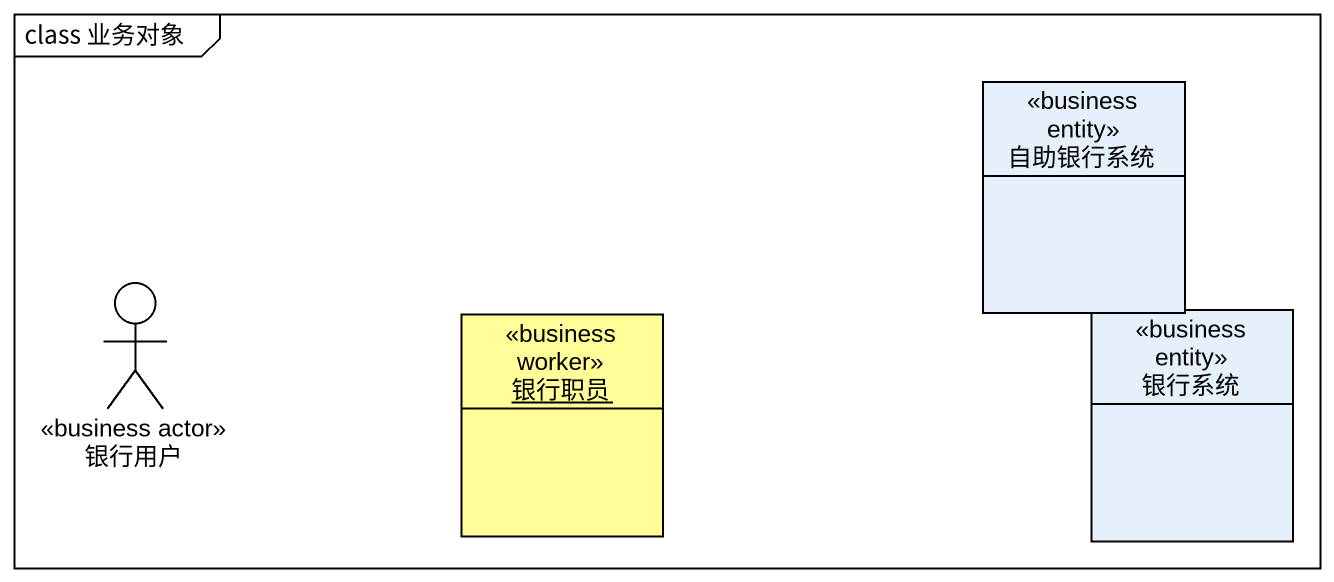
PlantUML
@startuml
mainframe class 业务对象
allowmixing
hide circle
hide empty members
class 自助银行系统 <<business entity>>
actor 银行用户 <<business actor>>
object 银行职员 <<business worker>> #FFFE99
class 银行系统 <<business entity>>
@enduml
